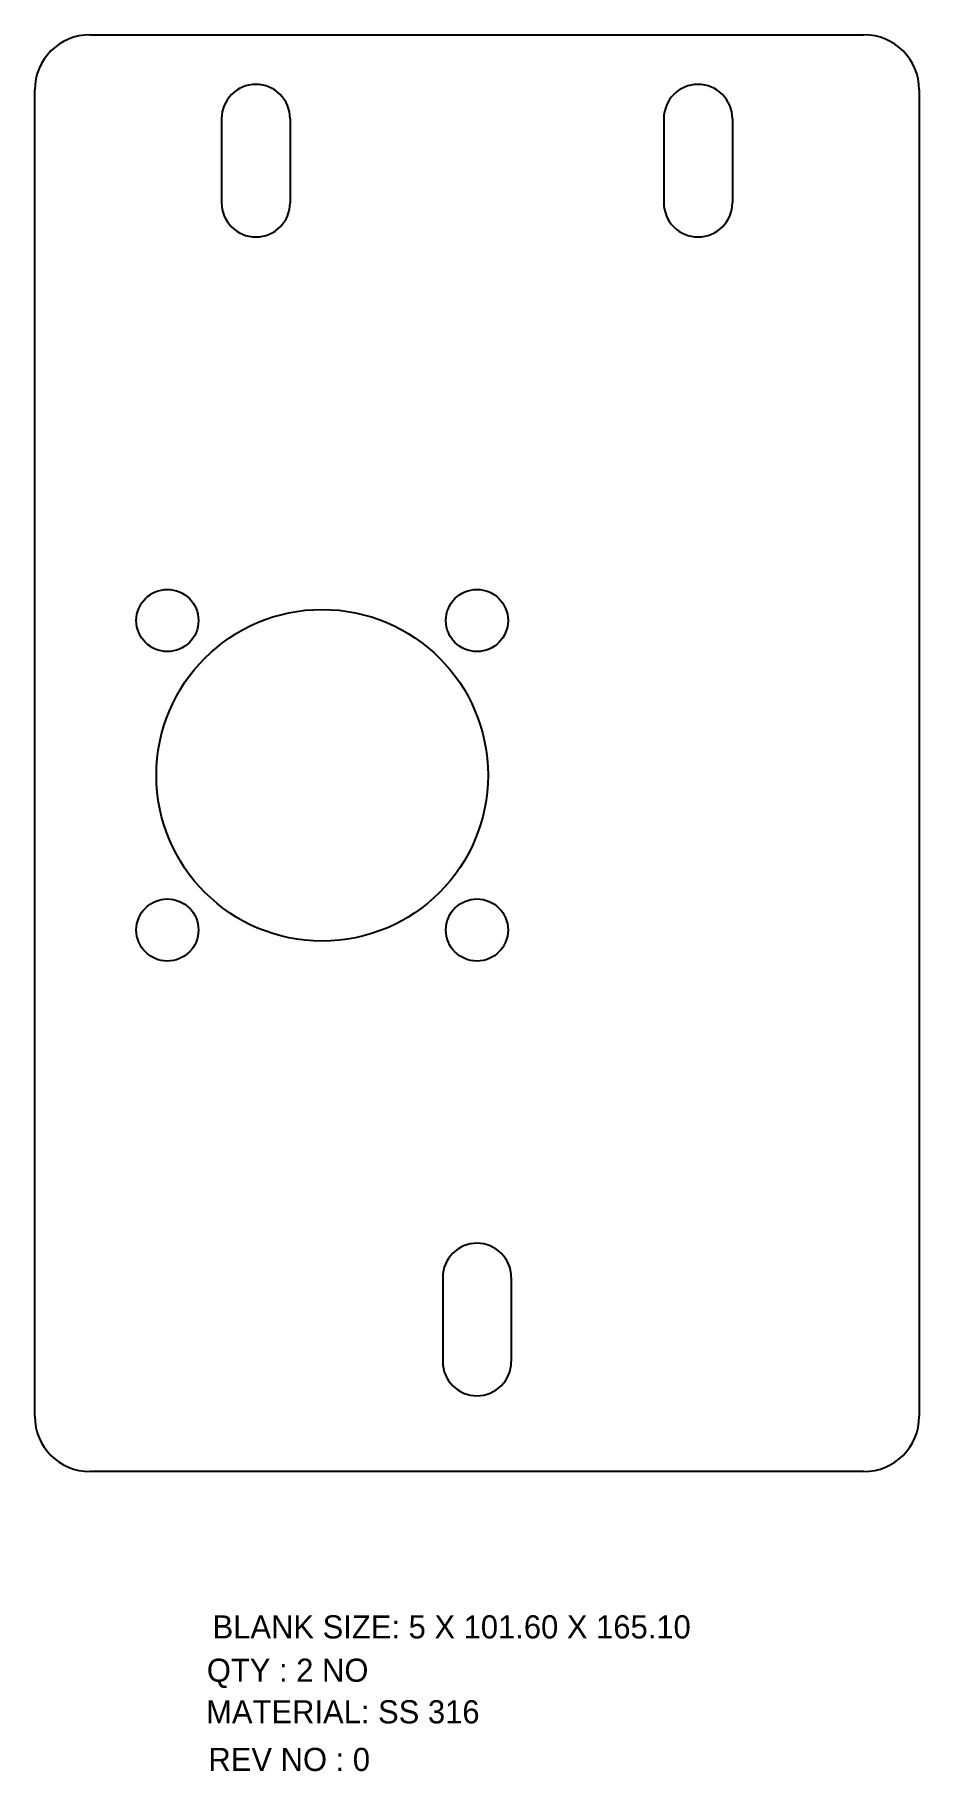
# Model space of a CAD drawing. Header units: inches. Extents: x 195 to 296, y 147 to 346.
import ezdxf

# ---------------------------------------------------------------- set-up
doc = ezdxf.new("R2010")
doc.units = ezdxf.units.IN
doc.header["$MEASUREMENT"] = 0
doc.layers.add('LaserCutting', color=3, linetype='Continuous')

msp = doc.modelspace()

# ---------------------------------------------------------------- linework, layer by layer
at = {"layer": 'LaserCutting'}
for p, q in [((200.86, 346.19), (289.76, 346.19)), ((194.51, 187.44), (194.51, 339.84)), ((296.11, 339.84), (296.11, 187.44)), ((215.97, 336.54), (215.97, 326.89)), ((223.85, 336.54), (223.85, 326.89)), ((266.77, 336.54), (266.77, 326.89)), ((274.65, 336.54), (274.65, 326.89)), ((241.37, 203.39), (241.37, 193.74)), ((249.25, 203.39), (249.25, 193.74)), ((289.76, 181.09), (200.86, 181.09))]:
    msp.add_line(p, q, dxfattribs=at)
for centre, radius in [((209.75, 278.88), 3.57), ((245.31, 278.88), 3.57), ((227.53, 261.1), 19.05), ((209.75, 243.32), 3.57), ((245.31, 243.32), 3.57)]:
    msp.add_circle(centre, radius, dxfattribs=at)
for centre, radius, start, end in [((200.86, 339.84), 6.35, 90, 180), ((289.76, 339.84), 6.35, 0, 90), ((219.91, 336.54), 3.94, 0, 180), ((270.71, 336.54), 3.94, 0, 180), ((219.91, 326.89), 3.94, 180, 0), ((270.71, 326.89), 3.94, 180, 0), ((245.31, 203.39), 3.94, 0, 180), ((245.31, 193.74), 3.94, 180, 0), ((200.86, 187.44), 6.35, 180, 270), ((289.76, 187.44), 6.35, 270, 0)]:
    msp.add_arc(centre, radius, start, end, dxfattribs=at)

# ---------------------------------------------------------------- texts
at = {"color": 7, "linetype": 'Continuous'}
for s, height, p in [('BLANK SIZE: 5 X 101.60 X 165.10', 2.6578, (214.94, 161.92)), ('QTY : 2 NO', 2.658, (214.28, 156.94)), ('MATERIAL: SS 316', 2.6578, (214.2, 152.16)), ('REV NO : 0', 2.658, (214.46, 146.69))]:
    msp.add_text(s, height=height, dxfattribs=at).set_placement(p)

doc.saveas('drawing.dxf')
